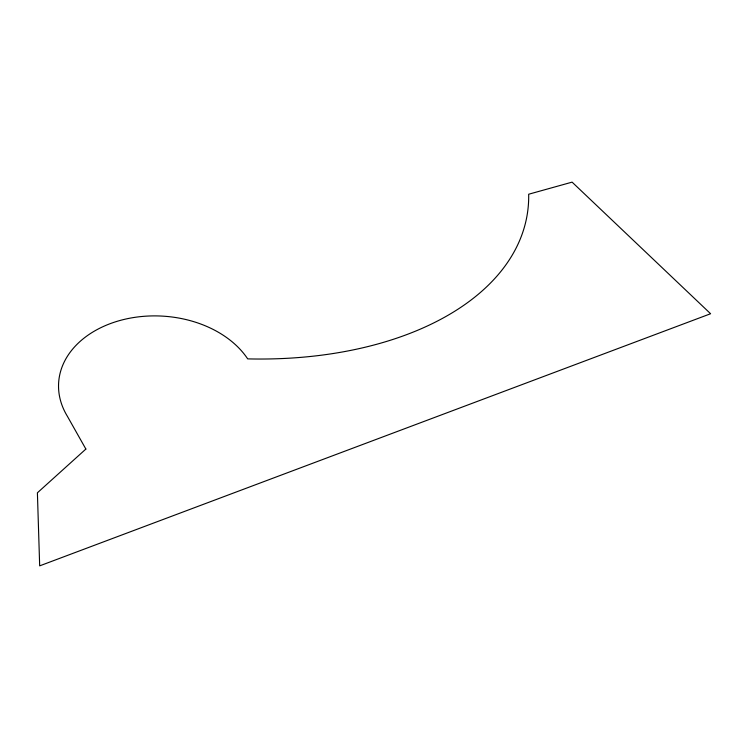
<?xml version="1.0" encoding="UTF-8"?>
<svg xmlns="http://www.w3.org/2000/svg" width="748" height="748" viewBox="0 0 748 748"><rect width="100%" height="100%" fill="white"/><g stroke="black" fill="none" stroke-linecap="round" stroke-linejoin="round"><path stroke-width="1.12" d="M85.87 449.062L37.4 492.801L39.672 565.862L710.6 313.739L572.098 182.138L528.677 194.228A316.301 187.243 7.8 0 1 247.691 358.881A99.83 72.752 3.3 0 0 115.575 321.799A99.83 72.752 3.3 0 0 67.423 416.346L85.87 449.062"/></g></svg>
